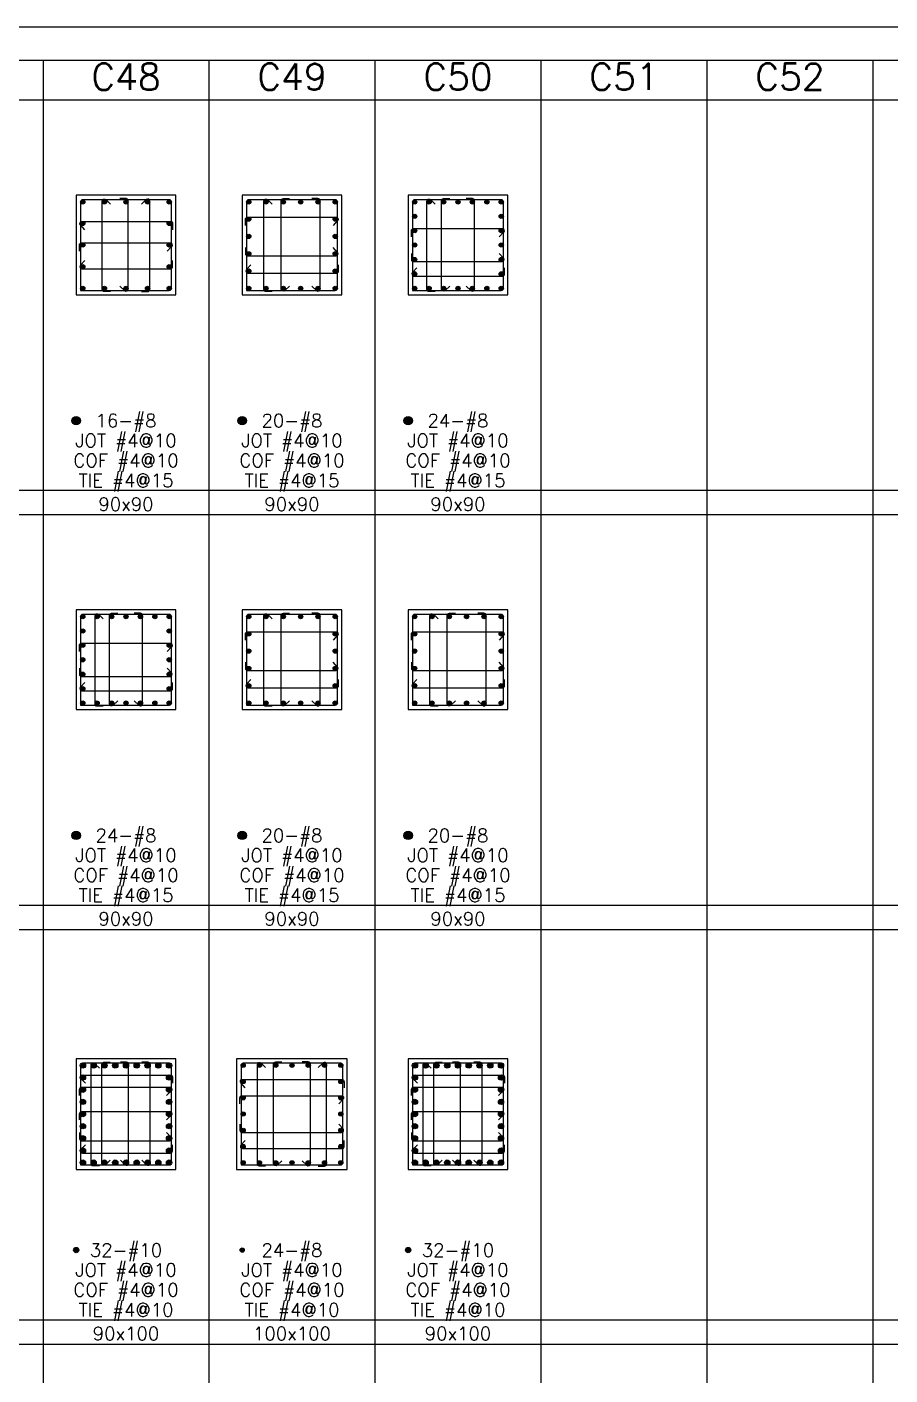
# Model space of a CAD drawing. Header units: millimetres. Extents: x 0 to 31920, y -6088 to 2522.
# Drawn here: x 8005 to 8784, y 825 to 2044 of the extents above; entities that cross this region are included whole.
import ezdxf
from ezdxf.enums import TextEntityAlignment as Align

# ---------------------------------------------------------------- set-up
doc = ezdxf.new("R2010")
doc.units = ezdxf.units.MM
doc.header["$MEASUREMENT"] = 0
for name, color, linetype in [('DwFm', 7, 'Continuous'), ('S-RC', 130, 'Continuous'), ('S-REINF', 6, 'Continuous'), ('S-REINFD', 201, 'Continuous'), ('S-STUD', 1, 'Continuous'), ('S-TEXT', 2, 'Continuous')]:
    doc.layers.add(name, color=color, linetype=linetype)
doc.styles.add('CS4', font='romans.shx', dxfattribs={"width": 0.8, "bigfont": 'lsp.shx'})

# ---------------------------------------------------------------- blocks, each defined once
blk = doc.blocks.new('繪圖範圍')
blk.add_lwpolyline([(0, 51.1), (79.8, 51.1), (79.8, 0), (0, 0)], close=True)

msp = doc.modelspace()

# ---------------------------------------------------------------- hatches: boundary and pattern name
at = {"layer": 'S-REINFD'}
h = msp.add_hatch(color=256, dxfattribs=at)
edge = h.paths.add_edge_path()
edge.add_arc((8054.9, 1885.8), 1.91, 0, 360)
h = msp.add_hatch(color=256, dxfattribs=at)
edge = h.paths.add_edge_path()
edge.add_arc((8074.5, 1885.8), 1.91, 0, 360)
h = msp.add_hatch(color=256, dxfattribs=at)
edge = h.paths.add_edge_path()
edge.add_arc((8094, 1885.8), 1.91, 0, 360)
h = msp.add_hatch(color=256, dxfattribs=at)
edge = h.paths.add_edge_path()
edge.add_arc((8113.5, 1885.8), 1.91, 0, 360)
h = msp.add_hatch(color=256, dxfattribs=at)
edge = h.paths.add_edge_path()
edge.add_arc((8133.1, 1885.8), 1.91, 0, 360)
h = msp.add_hatch(color=256, dxfattribs=at)
edge = h.paths.add_edge_path()
edge.add_arc((8204.9, 1885.8), 1.91, 0, 360)
h = msp.add_hatch(color=256, dxfattribs=at)
edge = h.paths.add_edge_path()
edge.add_arc((8220.5, 1885.8), 1.91, 0, 360)
h = msp.add_hatch(color=256, dxfattribs=at)
edge = h.paths.add_edge_path()
edge.add_arc((8236.2, 1885.8), 1.91, 0, 360)
h = msp.add_hatch(color=256, dxfattribs=at)
edge = h.paths.add_edge_path()
edge.add_arc((8251.8, 1885.8), 1.91, 0, 360)
h = msp.add_hatch(color=256, dxfattribs=at)
edge = h.paths.add_edge_path()
edge.add_arc((8267.5, 1885.8), 1.91, 0, 360)
h = msp.add_hatch(color=256, dxfattribs=at)
edge = h.paths.add_edge_path()
edge.add_arc((8283.1, 1885.8), 1.91, 0, 360)
h = msp.add_hatch(color=256, dxfattribs=at)
edge = h.paths.add_edge_path()
edge.add_arc((8354.9, 1885.8), 1.91, 0, 360)
h = msp.add_hatch(color=256, dxfattribs=at)
edge = h.paths.add_edge_path()
edge.add_arc((8367.9, 1885.8), 1.91, 0, 360)
h = msp.add_hatch(color=256, dxfattribs=at)
edge = h.paths.add_edge_path()
edge.add_arc((8381, 1885.8), 1.91, 0, 360)
h = msp.add_hatch(color=256, dxfattribs=at)
edge = h.paths.add_edge_path()
edge.add_arc((8394, 1885.8), 1.91, 0, 360)
h = msp.add_hatch(color=256, dxfattribs=at)
edge = h.paths.add_edge_path()
edge.add_arc((8407, 1885.8), 1.91, 0, 360)
h = msp.add_hatch(color=256, dxfattribs=at)
edge = h.paths.add_edge_path()
edge.add_arc((8420.1, 1885.8), 1.91, 0, 360)
h = msp.add_hatch(color=256, dxfattribs=at)
edge = h.paths.add_edge_path()
edge.add_arc((8433.1, 1885.8), 1.91, 0, 360)
h = msp.add_hatch(color=256, dxfattribs=at)
edge = h.paths.add_edge_path()
edge.add_arc((8054.9, 1866.3), 1.91, 0, 360)
h = msp.add_hatch(color=256, dxfattribs=at)
edge = h.paths.add_edge_path()
edge.add_arc((8133.1, 1866.3), 1.91, 0, 360)
h = msp.add_hatch(color=256, dxfattribs=at)
edge = h.paths.add_edge_path()
edge.add_arc((8204.9, 1870.2), 1.91, 0, 360)
h = msp.add_hatch(color=256, dxfattribs=at)
edge = h.paths.add_edge_path()
edge.add_arc((8283.1, 1870.2), 1.91, 0, 360)
h = msp.add_hatch(color=256, dxfattribs=at)
edge = h.paths.add_edge_path()
edge.add_arc((8354.9, 1872.8), 1.91, 0, 360)
h = msp.add_hatch(color=256, dxfattribs=at)
edge = h.paths.add_edge_path()
edge.add_arc((8433.1, 1872.8), 1.91, 0, 360)
h = msp.add_hatch(color=256, dxfattribs=at)
edge = h.paths.add_edge_path()
edge.add_arc((8204.9, 1854.6), 1.91, 0, 360)
h = msp.add_hatch(color=256, dxfattribs=at)
edge = h.paths.add_edge_path()
edge.add_arc((8283.1, 1854.6), 1.91, 0, 360)
h = msp.add_hatch(color=256, dxfattribs=at)
edge = h.paths.add_edge_path()
edge.add_arc((8354.9, 1859.8), 1.91, 0, 360)
h = msp.add_hatch(color=256, dxfattribs=at)
edge = h.paths.add_edge_path()
edge.add_arc((8433.1, 1859.8), 1.91, 0, 360)
h = msp.add_hatch(color=256, dxfattribs=at)
edge = h.paths.add_edge_path()
edge.add_arc((8054.9, 1846.8), 1.91, 0, 360)
h = msp.add_hatch(color=256, dxfattribs=at)
edge = h.paths.add_edge_path()
edge.add_arc((8133.1, 1846.8), 1.91, 0, 360)
h = msp.add_hatch(color=256, dxfattribs=at)
edge = h.paths.add_edge_path()
edge.add_arc((8204.9, 1838.9), 1.91, 0, 360)
h = msp.add_hatch(color=256, dxfattribs=at)
edge = h.paths.add_edge_path()
edge.add_arc((8283.1, 1838.9), 1.91, 0, 360)
h = msp.add_hatch(color=256, dxfattribs=at)
edge = h.paths.add_edge_path()
edge.add_arc((8354.9, 1846.8), 1.91, 0, 360)
h = msp.add_hatch(color=256, dxfattribs=at)
edge = h.paths.add_edge_path()
edge.add_arc((8433.1, 1846.8), 1.91, 0, 360)
h = msp.add_hatch(color=256, dxfattribs=at)
edge = h.paths.add_edge_path()
edge.add_arc((8054.9, 1827.2), 1.91, 0, 360)
h = msp.add_hatch(color=256, dxfattribs=at)
edge = h.paths.add_edge_path()
edge.add_arc((8133.1, 1827.2), 1.91, 0, 360)
h = msp.add_hatch(color=256, dxfattribs=at)
edge = h.paths.add_edge_path()
edge.add_arc((8354.9, 1833.7), 1.91, 0, 360)
h = msp.add_hatch(color=256, dxfattribs=at)
edge = h.paths.add_edge_path()
edge.add_arc((8433.1, 1833.7), 1.91, 0, 360)
h = msp.add_hatch(color=256, dxfattribs=at)
edge = h.paths.add_edge_path()
edge.add_arc((8204.9, 1823.3), 1.91, 0, 360)
h = msp.add_hatch(color=256, dxfattribs=at)
edge = h.paths.add_edge_path()
edge.add_arc((8283.1, 1823.3), 1.91, 0, 360)
h = msp.add_hatch(color=256, dxfattribs=at)
edge = h.paths.add_edge_path()
edge.add_arc((8354.9, 1820.7), 1.91, 0, 360)
h = msp.add_hatch(color=256, dxfattribs=at)
edge = h.paths.add_edge_path()
edge.add_arc((8433.1, 1820.7), 1.91, 0, 360)
h = msp.add_hatch(color=256, dxfattribs=at)
edge = h.paths.add_edge_path()
edge.add_arc((8054.9, 1807.7), 1.91, 0, 360)
h = msp.add_hatch(color=256, dxfattribs=at)
edge = h.paths.add_edge_path()
edge.add_arc((8074.5, 1807.7), 1.91, 0, 360)
h = msp.add_hatch(color=256, dxfattribs=at)
edge = h.paths.add_edge_path()
edge.add_arc((8094, 1807.7), 1.91, 0, 360)
h = msp.add_hatch(color=256, dxfattribs=at)
edge = h.paths.add_edge_path()
edge.add_arc((8113.5, 1807.7), 1.91, 0, 360)
h = msp.add_hatch(color=256, dxfattribs=at)
edge = h.paths.add_edge_path()
edge.add_arc((8133.1, 1807.7), 1.91, 0, 360)
h = msp.add_hatch(color=256, dxfattribs=at)
edge = h.paths.add_edge_path()
edge.add_arc((8204.9, 1807.7), 1.91, 0, 360)
h = msp.add_hatch(color=256, dxfattribs=at)
edge = h.paths.add_edge_path()
edge.add_arc((8220.5, 1807.7), 1.91, 0, 360)
h = msp.add_hatch(color=256, dxfattribs=at)
edge = h.paths.add_edge_path()
edge.add_arc((8236.2, 1807.7), 1.91, 0, 360)
h = msp.add_hatch(color=256, dxfattribs=at)
edge = h.paths.add_edge_path()
edge.add_arc((8251.8, 1807.7), 1.91, 0, 360)
h = msp.add_hatch(color=256, dxfattribs=at)
edge = h.paths.add_edge_path()
edge.add_arc((8267.5, 1807.7), 1.91, 0, 360)
h = msp.add_hatch(color=256, dxfattribs=at)
edge = h.paths.add_edge_path()
edge.add_arc((8283.1, 1807.7), 1.91, 0, 360)
h = msp.add_hatch(color=256, dxfattribs=at)
edge = h.paths.add_edge_path()
edge.add_arc((8354.9, 1807.7), 1.91, 0, 360)
h = msp.add_hatch(color=256, dxfattribs=at)
edge = h.paths.add_edge_path()
edge.add_arc((8367.9, 1807.7), 1.91, 0, 360)
h = msp.add_hatch(color=256, dxfattribs=at)
edge = h.paths.add_edge_path()
edge.add_arc((8381, 1807.7), 1.91, 0, 360)
h = msp.add_hatch(color=256, dxfattribs=at)
edge = h.paths.add_edge_path()
edge.add_arc((8394, 1807.7), 1.91, 0, 360)
h = msp.add_hatch(color=256, dxfattribs=at)
edge = h.paths.add_edge_path()
edge.add_arc((8407, 1807.7), 1.91, 0, 360)
h = msp.add_hatch(color=256, dxfattribs=at)
edge = h.paths.add_edge_path()
edge.add_arc((8420.1, 1807.7), 1.91, 0, 360)
h = msp.add_hatch(color=256, dxfattribs=at)
edge = h.paths.add_edge_path()
edge.add_arc((8433.1, 1807.7), 1.91, 0, 360)
h = msp.add_hatch(color=256, dxfattribs=at)
edge = h.paths.add_edge_path()
edge.add_arc((8049, 1688), 3.81, 0, 360)
h = msp.add_hatch(color=256, dxfattribs=at)
edge = h.paths.add_edge_path()
edge.add_arc((8199, 1688), 3.81, 0, 360)
h = msp.add_hatch(color=256, dxfattribs=at)
edge = h.paths.add_edge_path()
edge.add_arc((8349, 1688), 3.81, 0, 360)
h = msp.add_hatch(color=256, dxfattribs=at)
edge = h.paths.add_edge_path()
edge.add_arc((8054.9, 1510.8), 1.91, 0, 360)
h = msp.add_hatch(color=256, dxfattribs=at)
edge = h.paths.add_edge_path()
edge.add_arc((8067.9, 1510.8), 1.91, 0, 360)
h = msp.add_hatch(color=256, dxfattribs=at)
edge = h.paths.add_edge_path()
edge.add_arc((8081, 1510.8), 1.91, 0, 360)
h = msp.add_hatch(color=256, dxfattribs=at)
edge = h.paths.add_edge_path()
edge.add_arc((8094, 1510.8), 1.91, 0, 360)
h = msp.add_hatch(color=256, dxfattribs=at)
edge = h.paths.add_edge_path()
edge.add_arc((8107, 1510.8), 1.91, 0, 360)
h = msp.add_hatch(color=256, dxfattribs=at)
edge = h.paths.add_edge_path()
edge.add_arc((8120.1, 1510.8), 1.91, 0, 360)
h = msp.add_hatch(color=256, dxfattribs=at)
edge = h.paths.add_edge_path()
edge.add_arc((8133.1, 1510.8), 1.91, 0, 360)
h = msp.add_hatch(color=256, dxfattribs=at)
edge = h.paths.add_edge_path()
edge.add_arc((8204.9, 1510.8), 1.91, 0, 360)
h = msp.add_hatch(color=256, dxfattribs=at)
edge = h.paths.add_edge_path()
edge.add_arc((8220.5, 1510.8), 1.91, 0, 360)
h = msp.add_hatch(color=256, dxfattribs=at)
edge = h.paths.add_edge_path()
edge.add_arc((8236.2, 1510.8), 1.91, 0, 360)
h = msp.add_hatch(color=256, dxfattribs=at)
edge = h.paths.add_edge_path()
edge.add_arc((8251.8, 1510.8), 1.91, 0, 360)
h = msp.add_hatch(color=256, dxfattribs=at)
edge = h.paths.add_edge_path()
edge.add_arc((8267.5, 1510.8), 1.91, 0, 360)
h = msp.add_hatch(color=256, dxfattribs=at)
edge = h.paths.add_edge_path()
edge.add_arc((8283.1, 1510.8), 1.91, 0, 360)
h = msp.add_hatch(color=256, dxfattribs=at)
edge = h.paths.add_edge_path()
edge.add_arc((8354.9, 1510.8), 1.91, 0, 360)
h = msp.add_hatch(color=256, dxfattribs=at)
edge = h.paths.add_edge_path()
edge.add_arc((8370.5, 1510.8), 1.91, 0, 360)
h = msp.add_hatch(color=256, dxfattribs=at)
edge = h.paths.add_edge_path()
edge.add_arc((8386.2, 1510.8), 1.91, 0, 360)
h = msp.add_hatch(color=256, dxfattribs=at)
edge = h.paths.add_edge_path()
edge.add_arc((8401.8, 1510.8), 1.91, 0, 360)
h = msp.add_hatch(color=256, dxfattribs=at)
edge = h.paths.add_edge_path()
edge.add_arc((8417.5, 1510.8), 1.91, 0, 360)
h = msp.add_hatch(color=256, dxfattribs=at)
edge = h.paths.add_edge_path()
edge.add_arc((8433.1, 1510.8), 1.91, 0, 360)
h = msp.add_hatch(color=256, dxfattribs=at)
edge = h.paths.add_edge_path()
edge.add_arc((8054.9, 1497.8), 1.91, 0, 360)
h = msp.add_hatch(color=256, dxfattribs=at)
edge = h.paths.add_edge_path()
edge.add_arc((8133.1, 1497.8), 1.91, 0, 360)
h = msp.add_hatch(color=256, dxfattribs=at)
edge = h.paths.add_edge_path()
edge.add_arc((8204.9, 1495.2), 1.91, 0, 360)
h = msp.add_hatch(color=256, dxfattribs=at)
edge = h.paths.add_edge_path()
edge.add_arc((8283.1, 1495.2), 1.91, 0, 360)
h = msp.add_hatch(color=256, dxfattribs=at)
edge = h.paths.add_edge_path()
edge.add_arc((8354.9, 1495.2), 1.91, 0, 360)
h = msp.add_hatch(color=256, dxfattribs=at)
edge = h.paths.add_edge_path()
edge.add_arc((8433.1, 1495.2), 1.91, 0, 360)
h = msp.add_hatch(color=256, dxfattribs=at)
edge = h.paths.add_edge_path()
edge.add_arc((8054.9, 1484.8), 1.91, 0, 360)
h = msp.add_hatch(color=256, dxfattribs=at)
edge = h.paths.add_edge_path()
edge.add_arc((8133.1, 1484.8), 1.91, 0, 360)
h = msp.add_hatch(color=256, dxfattribs=at)
edge = h.paths.add_edge_path()
edge.add_arc((8204.9, 1479.6), 1.91, 0, 360)
h = msp.add_hatch(color=256, dxfattribs=at)
edge = h.paths.add_edge_path()
edge.add_arc((8283.1, 1479.6), 1.91, 0, 360)
h = msp.add_hatch(color=256, dxfattribs=at)
edge = h.paths.add_edge_path()
edge.add_arc((8354.9, 1479.6), 1.91, 0, 360)
h = msp.add_hatch(color=256, dxfattribs=at)
edge = h.paths.add_edge_path()
edge.add_arc((8433.1, 1479.6), 1.91, 0, 360)
h = msp.add_hatch(color=256, dxfattribs=at)
edge = h.paths.add_edge_path()
edge.add_arc((8054.9, 1471.8), 1.91, 0, 360)
h = msp.add_hatch(color=256, dxfattribs=at)
edge = h.paths.add_edge_path()
edge.add_arc((8133.1, 1471.8), 1.91, 0, 360)
h = msp.add_hatch(color=256, dxfattribs=at)
edge = h.paths.add_edge_path()
edge.add_arc((8204.9, 1463.9), 1.91, 0, 360)
h = msp.add_hatch(color=256, dxfattribs=at)
edge = h.paths.add_edge_path()
edge.add_arc((8283.1, 1463.9), 1.91, 0, 360)
h = msp.add_hatch(color=256, dxfattribs=at)
edge = h.paths.add_edge_path()
edge.add_arc((8354.9, 1463.9), 1.91, 0, 360)
h = msp.add_hatch(color=256, dxfattribs=at)
edge = h.paths.add_edge_path()
edge.add_arc((8433.1, 1463.9), 1.91, 0, 360)
h = msp.add_hatch(color=256, dxfattribs=at)
edge = h.paths.add_edge_path()
edge.add_arc((8054.9, 1458.7), 1.91, 0, 360)
h = msp.add_hatch(color=256, dxfattribs=at)
edge = h.paths.add_edge_path()
edge.add_arc((8133.1, 1458.7), 1.91, 0, 360)
h = msp.add_hatch(color=256, dxfattribs=at)
edge = h.paths.add_edge_path()
edge.add_arc((8054.9, 1445.7), 1.91, 0, 360)
h = msp.add_hatch(color=256, dxfattribs=at)
edge = h.paths.add_edge_path()
edge.add_arc((8133.1, 1445.7), 1.91, 0, 360)
h = msp.add_hatch(color=256, dxfattribs=at)
edge = h.paths.add_edge_path()
edge.add_arc((8204.9, 1448.3), 1.91, 0, 360)
h = msp.add_hatch(color=256, dxfattribs=at)
edge = h.paths.add_edge_path()
edge.add_arc((8283.1, 1448.3), 1.91, 0, 360)
h = msp.add_hatch(color=256, dxfattribs=at)
edge = h.paths.add_edge_path()
edge.add_arc((8354.9, 1448.3), 1.91, 0, 360)
h = msp.add_hatch(color=256, dxfattribs=at)
edge = h.paths.add_edge_path()
edge.add_arc((8433.1, 1448.3), 1.91, 0, 360)
h = msp.add_hatch(color=256, dxfattribs=at)
edge = h.paths.add_edge_path()
edge.add_arc((8054.9, 1432.7), 1.91, 0, 360)
h = msp.add_hatch(color=256, dxfattribs=at)
edge = h.paths.add_edge_path()
edge.add_arc((8067.9, 1432.7), 1.91, 0, 360)
h = msp.add_hatch(color=256, dxfattribs=at)
edge = h.paths.add_edge_path()
edge.add_arc((8081, 1432.7), 1.91, 0, 360)
h = msp.add_hatch(color=256, dxfattribs=at)
edge = h.paths.add_edge_path()
edge.add_arc((8094, 1432.7), 1.91, 0, 360)
h = msp.add_hatch(color=256, dxfattribs=at)
edge = h.paths.add_edge_path()
edge.add_arc((8107, 1432.7), 1.91, 0, 360)
h = msp.add_hatch(color=256, dxfattribs=at)
edge = h.paths.add_edge_path()
edge.add_arc((8120.1, 1432.7), 1.91, 0, 360)
h = msp.add_hatch(color=256, dxfattribs=at)
edge = h.paths.add_edge_path()
edge.add_arc((8133.1, 1432.7), 1.91, 0, 360)
h = msp.add_hatch(color=256, dxfattribs=at)
edge = h.paths.add_edge_path()
edge.add_arc((8204.9, 1432.7), 1.91, 0, 360)
h = msp.add_hatch(color=256, dxfattribs=at)
edge = h.paths.add_edge_path()
edge.add_arc((8220.5, 1432.7), 1.91, 0, 360)
h = msp.add_hatch(color=256, dxfattribs=at)
edge = h.paths.add_edge_path()
edge.add_arc((8236.2, 1432.7), 1.91, 0, 360)
h = msp.add_hatch(color=256, dxfattribs=at)
edge = h.paths.add_edge_path()
edge.add_arc((8251.8, 1432.7), 1.91, 0, 360)
h = msp.add_hatch(color=256, dxfattribs=at)
edge = h.paths.add_edge_path()
edge.add_arc((8267.5, 1432.7), 1.91, 0, 360)
h = msp.add_hatch(color=256, dxfattribs=at)
edge = h.paths.add_edge_path()
edge.add_arc((8283.1, 1432.7), 1.91, 0, 360)
h = msp.add_hatch(color=256, dxfattribs=at)
edge = h.paths.add_edge_path()
edge.add_arc((8354.9, 1432.7), 1.91, 0, 360)
h = msp.add_hatch(color=256, dxfattribs=at)
edge = h.paths.add_edge_path()
edge.add_arc((8370.5, 1432.7), 1.91, 0, 360)
h = msp.add_hatch(color=256, dxfattribs=at)
edge = h.paths.add_edge_path()
edge.add_arc((8386.2, 1432.7), 1.91, 0, 360)
h = msp.add_hatch(color=256, dxfattribs=at)
edge = h.paths.add_edge_path()
edge.add_arc((8401.8, 1432.7), 1.91, 0, 360)
h = msp.add_hatch(color=256, dxfattribs=at)
edge = h.paths.add_edge_path()
edge.add_arc((8417.5, 1432.7), 1.91, 0, 360)
h = msp.add_hatch(color=256, dxfattribs=at)
edge = h.paths.add_edge_path()
edge.add_arc((8433.1, 1432.7), 1.91, 0, 360)
h = msp.add_hatch(color=256, dxfattribs=at)
edge = h.paths.add_edge_path()
edge.add_arc((8049, 1313), 3.81, 0, 360)
h = msp.add_hatch(color=256, dxfattribs=at)
edge = h.paths.add_edge_path()
edge.add_arc((8199, 1313), 3.81, 0, 360)
h = msp.add_hatch(color=256, dxfattribs=at)
edge = h.paths.add_edge_path()
edge.add_arc((8349, 1313), 3.81, 0, 360)
h = msp.add_hatch(color=256, dxfattribs=at)
edge = h.paths.add_edge_path()
edge.add_arc((8055.1, 1104.9), 2.38, 0, 360)
h = msp.add_hatch(color=256, dxfattribs=at)
edge = h.paths.add_edge_path()
edge.add_arc((8064.8, 1104.9), 2.38, 0, 360)
h = msp.add_hatch(color=256, dxfattribs=at)
edge = h.paths.add_edge_path()
edge.add_arc((8074.5, 1104.9), 2.38, 0, 360)
h = msp.add_hatch(color=256, dxfattribs=at)
edge = h.paths.add_edge_path()
edge.add_arc((8084.3, 1104.9), 2.38, 0, 360)
h = msp.add_hatch(color=256, dxfattribs=at)
edge = h.paths.add_edge_path()
edge.add_arc((8094, 1104.9), 2.38, 0, 360)
h = msp.add_hatch(color=256, dxfattribs=at)
edge = h.paths.add_edge_path()
edge.add_arc((8103.7, 1104.9), 2.38, 0, 360)
h = msp.add_hatch(color=256, dxfattribs=at)
edge = h.paths.add_edge_path()
edge.add_arc((8113.5, 1104.9), 2.38, 0, 360)
h = msp.add_hatch(color=256, dxfattribs=at)
edge = h.paths.add_edge_path()
edge.add_arc((8123.2, 1104.9), 2.38, 0, 360)
h = msp.add_hatch(color=256, dxfattribs=at)
edge = h.paths.add_edge_path()
edge.add_arc((8132.9, 1104.9), 2.38, 0, 360)
h = msp.add_hatch(color=256, dxfattribs=at)
edge = h.paths.add_edge_path()
edge.add_arc((8199.9, 1105.1), 1.91, 0, 360)
h = msp.add_hatch(color=256, dxfattribs=at)
edge = h.paths.add_edge_path()
edge.add_arc((8214.6, 1105.1), 1.91, 0, 360)
h = msp.add_hatch(color=256, dxfattribs=at)
edge = h.paths.add_edge_path()
edge.add_arc((8229.3, 1105.1), 1.91, 0, 360)
h = msp.add_hatch(color=256, dxfattribs=at)
edge = h.paths.add_edge_path()
edge.add_arc((8244, 1105.1), 1.91, 0, 360)
h = msp.add_hatch(color=256, dxfattribs=at)
edge = h.paths.add_edge_path()
edge.add_arc((8258.7, 1105.1), 1.91, 0, 360)
h = msp.add_hatch(color=256, dxfattribs=at)
edge = h.paths.add_edge_path()
edge.add_arc((8273.4, 1105.1), 1.91, 0, 360)
h = msp.add_hatch(color=256, dxfattribs=at)
edge = h.paths.add_edge_path()
edge.add_arc((8288.1, 1105.1), 1.91, 0, 360)
h = msp.add_hatch(color=256, dxfattribs=at)
edge = h.paths.add_edge_path()
edge.add_arc((8355.1, 1104.9), 2.38, 0, 360)
h = msp.add_hatch(color=256, dxfattribs=at)
edge = h.paths.add_edge_path()
edge.add_arc((8364.8, 1104.9), 2.38, 0, 360)
h = msp.add_hatch(color=256, dxfattribs=at)
edge = h.paths.add_edge_path()
edge.add_arc((8374.5, 1104.9), 2.38, 0, 360)
h = msp.add_hatch(color=256, dxfattribs=at)
edge = h.paths.add_edge_path()
edge.add_arc((8384.3, 1104.9), 2.38, 0, 360)
h = msp.add_hatch(color=256, dxfattribs=at)
edge = h.paths.add_edge_path()
edge.add_arc((8394, 1104.9), 2.38, 0, 360)
h = msp.add_hatch(color=256, dxfattribs=at)
edge = h.paths.add_edge_path()
edge.add_arc((8403.7, 1104.9), 2.38, 0, 360)
h = msp.add_hatch(color=256, dxfattribs=at)
edge = h.paths.add_edge_path()
edge.add_arc((8413.5, 1104.9), 2.38, 0, 360)
h = msp.add_hatch(color=256, dxfattribs=at)
edge = h.paths.add_edge_path()
edge.add_arc((8423.2, 1104.9), 2.38, 0, 360)
h = msp.add_hatch(color=256, dxfattribs=at)
edge = h.paths.add_edge_path()
edge.add_arc((8432.9, 1104.9), 2.38, 0, 360)
h = msp.add_hatch(color=256, dxfattribs=at)
edge = h.paths.add_edge_path()
edge.add_arc((8055.1, 1094), 2.38, 0, 360)
h = msp.add_hatch(color=256, dxfattribs=at)
edge = h.paths.add_edge_path()
edge.add_arc((8055.1, 1083), 2.38, 0, 360)
h = msp.add_hatch(color=256, dxfattribs=at)
edge = h.paths.add_edge_path()
edge.add_arc((8132.9, 1094), 2.38, 0, 360)
h = msp.add_hatch(color=256, dxfattribs=at)
edge = h.paths.add_edge_path()
edge.add_arc((8132.9, 1083), 2.38, 0, 360)
h = msp.add_hatch(color=256, dxfattribs=at)
edge = h.paths.add_edge_path()
edge.add_arc((8199.9, 1090.4), 1.91, 0, 360)
h = msp.add_hatch(color=256, dxfattribs=at)
edge = h.paths.add_edge_path()
edge.add_arc((8288.1, 1090.4), 1.91, 0, 360)
h = msp.add_hatch(color=256, dxfattribs=at)
edge = h.paths.add_edge_path()
edge.add_arc((8355.1, 1094), 2.38, 0, 360)
h = msp.add_hatch(color=256, dxfattribs=at)
edge = h.paths.add_edge_path()
edge.add_arc((8355.1, 1083), 2.38, 0, 360)
h = msp.add_hatch(color=256, dxfattribs=at)
edge = h.paths.add_edge_path()
edge.add_arc((8432.9, 1094), 2.38, 0, 360)
h = msp.add_hatch(color=256, dxfattribs=at)
edge = h.paths.add_edge_path()
edge.add_arc((8432.9, 1083), 2.38, 0, 360)
h = msp.add_hatch(color=256, dxfattribs=at)
edge = h.paths.add_edge_path()
edge.add_arc((8055.1, 1072), 2.38, 0, 360)
h = msp.add_hatch(color=256, dxfattribs=at)
edge = h.paths.add_edge_path()
edge.add_arc((8132.9, 1072), 2.38, 0, 360)
h = msp.add_hatch(color=256, dxfattribs=at)
edge = h.paths.add_edge_path()
edge.add_arc((8199.9, 1075.7), 1.91, 0, 360)
h = msp.add_hatch(color=256, dxfattribs=at)
edge = h.paths.add_edge_path()
edge.add_arc((8288.1, 1075.7), 1.91, 0, 360)
h = msp.add_hatch(color=256, dxfattribs=at)
edge = h.paths.add_edge_path()
edge.add_arc((8355.1, 1072), 2.38, 0, 360)
h = msp.add_hatch(color=256, dxfattribs=at)
edge = h.paths.add_edge_path()
edge.add_arc((8432.9, 1072), 2.38, 0, 360)
h = msp.add_hatch(color=256, dxfattribs=at)
edge = h.paths.add_edge_path()
edge.add_arc((8055.1, 1061), 2.38, 0, 360)
h = msp.add_hatch(color=256, dxfattribs=at)
edge = h.paths.add_edge_path()
edge.add_arc((8132.9, 1061), 2.38, 0, 360)
h = msp.add_hatch(color=256, dxfattribs=at)
edge = h.paths.add_edge_path()
edge.add_arc((8199.9, 1061), 1.91, 0, 360)
h = msp.add_hatch(color=256, dxfattribs=at)
edge = h.paths.add_edge_path()
edge.add_arc((8288.1, 1061), 1.91, 0, 360)
h = msp.add_hatch(color=256, dxfattribs=at)
edge = h.paths.add_edge_path()
edge.add_arc((8355.1, 1061), 2.38, 0, 360)
h = msp.add_hatch(color=256, dxfattribs=at)
edge = h.paths.add_edge_path()
edge.add_arc((8432.9, 1061), 2.38, 0, 360)
h = msp.add_hatch(color=256, dxfattribs=at)
edge = h.paths.add_edge_path()
edge.add_arc((8055.1, 1050), 2.38, 0, 360)
h = msp.add_hatch(color=256, dxfattribs=at)
edge = h.paths.add_edge_path()
edge.add_arc((8132.9, 1050), 2.38, 0, 360)
h = msp.add_hatch(color=256, dxfattribs=at)
edge = h.paths.add_edge_path()
edge.add_arc((8355.1, 1050), 2.38, 0, 360)
h = msp.add_hatch(color=256, dxfattribs=at)
edge = h.paths.add_edge_path()
edge.add_arc((8432.9, 1050), 2.38, 0, 360)
h = msp.add_hatch(color=256, dxfattribs=at)
edge = h.paths.add_edge_path()
edge.add_arc((8055.1, 1039), 2.38, 0, 360)
h = msp.add_hatch(color=256, dxfattribs=at)
edge = h.paths.add_edge_path()
edge.add_arc((8132.9, 1039), 2.38, 0, 360)
h = msp.add_hatch(color=256, dxfattribs=at)
edge = h.paths.add_edge_path()
edge.add_arc((8199.9, 1046.3), 1.91, 0, 360)
h = msp.add_hatch(color=256, dxfattribs=at)
edge = h.paths.add_edge_path()
edge.add_arc((8288.1, 1046.3), 1.91, 0, 360)
h = msp.add_hatch(color=256, dxfattribs=at)
edge = h.paths.add_edge_path()
edge.add_arc((8355.1, 1039), 2.38, 0, 360)
h = msp.add_hatch(color=256, dxfattribs=at)
edge = h.paths.add_edge_path()
edge.add_arc((8432.9, 1039), 2.38, 0, 360)
h = msp.add_hatch(color=256, dxfattribs=at)
edge = h.paths.add_edge_path()
edge.add_arc((8055.1, 1028), 2.38, 0, 360)
h = msp.add_hatch(color=256, dxfattribs=at)
edge = h.paths.add_edge_path()
edge.add_arc((8132.9, 1028), 2.38, 0, 360)
h = msp.add_hatch(color=256, dxfattribs=at)
edge = h.paths.add_edge_path()
edge.add_arc((8199.9, 1031.6), 1.91, 0, 360)
h = msp.add_hatch(color=256, dxfattribs=at)
edge = h.paths.add_edge_path()
edge.add_arc((8288.1, 1031.6), 1.91, 0, 360)
h = msp.add_hatch(color=256, dxfattribs=at)
edge = h.paths.add_edge_path()
edge.add_arc((8355.1, 1028), 2.38, 0, 360)
h = msp.add_hatch(color=256, dxfattribs=at)
edge = h.paths.add_edge_path()
edge.add_arc((8432.9, 1028), 2.38, 0, 360)
h = msp.add_hatch(color=256, dxfattribs=at)
edge = h.paths.add_edge_path()
edge.add_arc((8055.1, 1017.1), 2.38, 0, 360)
h = msp.add_hatch(color=256, dxfattribs=at)
edge = h.paths.add_edge_path()
edge.add_arc((8064.8, 1017.1), 2.38, 0, 360)
h = msp.add_hatch(color=256, dxfattribs=at)
edge = h.paths.add_edge_path()
edge.add_arc((8074.5, 1017.1), 2.38, 0, 360)
h = msp.add_hatch(color=256, dxfattribs=at)
edge = h.paths.add_edge_path()
edge.add_arc((8084.3, 1017.1), 2.38, 0, 360)
h = msp.add_hatch(color=256, dxfattribs=at)
edge = h.paths.add_edge_path()
edge.add_arc((8094, 1017.1), 2.38, 0, 360)
h = msp.add_hatch(color=256, dxfattribs=at)
edge = h.paths.add_edge_path()
edge.add_arc((8103.7, 1017.1), 2.38, 0, 360)
h = msp.add_hatch(color=256, dxfattribs=at)
edge = h.paths.add_edge_path()
edge.add_arc((8113.5, 1017.1), 2.38, 0, 360)
h = msp.add_hatch(color=256, dxfattribs=at)
edge = h.paths.add_edge_path()
edge.add_arc((8123.2, 1017.1), 2.38, 0, 360)
h = msp.add_hatch(color=256, dxfattribs=at)
edge = h.paths.add_edge_path()
edge.add_arc((8132.9, 1017.1), 2.38, 0, 360)
h = msp.add_hatch(color=256, dxfattribs=at)
edge = h.paths.add_edge_path()
edge.add_arc((8199.9, 1016.9), 1.91, 0, 360)
h = msp.add_hatch(color=256, dxfattribs=at)
edge = h.paths.add_edge_path()
edge.add_arc((8214.6, 1016.9), 1.91, 0, 360)
h = msp.add_hatch(color=256, dxfattribs=at)
edge = h.paths.add_edge_path()
edge.add_arc((8229.3, 1016.9), 1.91, 0, 360)
h = msp.add_hatch(color=256, dxfattribs=at)
edge = h.paths.add_edge_path()
edge.add_arc((8244, 1016.9), 1.91, 0, 360)
h = msp.add_hatch(color=256, dxfattribs=at)
edge = h.paths.add_edge_path()
edge.add_arc((8258.7, 1016.9), 1.91, 0, 360)
h = msp.add_hatch(color=256, dxfattribs=at)
edge = h.paths.add_edge_path()
edge.add_arc((8273.4, 1016.9), 1.91, 0, 360)
h = msp.add_hatch(color=256, dxfattribs=at)
edge = h.paths.add_edge_path()
edge.add_arc((8288.1, 1016.9), 1.91, 0, 360)
h = msp.add_hatch(color=256, dxfattribs=at)
edge = h.paths.add_edge_path()
edge.add_arc((8355.1, 1017.1), 2.38, 0, 360)
h = msp.add_hatch(color=256, dxfattribs=at)
edge = h.paths.add_edge_path()
edge.add_arc((8364.8, 1017.1), 2.38, 0, 360)
h = msp.add_hatch(color=256, dxfattribs=at)
edge = h.paths.add_edge_path()
edge.add_arc((8374.5, 1017.1), 2.38, 0, 360)
h = msp.add_hatch(color=256, dxfattribs=at)
edge = h.paths.add_edge_path()
edge.add_arc((8384.3, 1017.1), 2.38, 0, 360)
h = msp.add_hatch(color=256, dxfattribs=at)
edge = h.paths.add_edge_path()
edge.add_arc((8394, 1017.1), 2.38, 0, 360)
h = msp.add_hatch(color=256, dxfattribs=at)
edge = h.paths.add_edge_path()
edge.add_arc((8403.7, 1017.1), 2.38, 0, 360)
h = msp.add_hatch(color=256, dxfattribs=at)
edge = h.paths.add_edge_path()
edge.add_arc((8413.5, 1017.1), 2.38, 0, 360)
h = msp.add_hatch(color=256, dxfattribs=at)
edge = h.paths.add_edge_path()
edge.add_arc((8423.2, 1017.1), 2.38, 0, 360)
h = msp.add_hatch(color=256, dxfattribs=at)
edge = h.paths.add_edge_path()
edge.add_arc((8432.9, 1017.1), 2.38, 0, 360)
h = msp.add_hatch(color=256, dxfattribs=at)
edge = h.paths.add_edge_path()
edge.add_arc((8049, 938), 2.38, 0, 360)
h = msp.add_hatch(color=256, dxfattribs=at)
edge = h.paths.add_edge_path()
edge.add_arc((8199, 938), 1.91, 0, 360)
h = msp.add_hatch(color=256, dxfattribs=at)
edge = h.paths.add_edge_path()
edge.add_arc((8349, 938), 2.38, 0, 360)

# ---------------------------------------------------------------- linework, layer by layer
at = {"layer": 'S-RC'}
for points in [[(8049, 1801.8), (8139, 1801.8), (8139, 1891.8), (8049, 1891.8), (8049, 1801.8)], [(8199, 1801.8), (8289, 1801.8), (8289, 1891.8), (8199, 1891.8), (8199, 1801.8)], [(8349, 1801.8), (8439, 1801.8), (8439, 1891.8), (8349, 1891.8), (8349, 1801.8)], [(8049, 1426.8), (8139, 1426.8), (8139, 1516.8), (8049, 1516.8), (8049, 1426.8)], [(8199, 1426.8), (8289, 1426.8), (8289, 1516.8), (8199, 1516.8), (8199, 1426.8)], [(8349, 1426.8), (8439, 1426.8), (8439, 1516.8), (8349, 1516.8), (8349, 1426.8)], [(8049, 1011), (8139, 1011), (8139, 1111), (8049, 1111), (8049, 1011)], [(8194, 1011), (8294, 1011), (8294, 1111), (8194, 1111), (8194, 1011)], [(8349, 1011), (8439, 1011), (8439, 1111), (8349, 1111), (8349, 1011)]]:
    msp.add_lwpolyline(points, dxfattribs=at)
at = {"layer": 'S-REINF', "color": 2}
for points in [[(8053, 1805.8), (8133.1, 1805.8, 0.414214), (8135, 1807.7), (8135, 1885.8, 0.414214), (8133.1, 1887.8), (8054.9, 1887.8, 0.414214), (8053, 1885.8), (8053, 1805.8)], [(8080, 1804.7), (8074.4, 1804.7, -0.414214), (8072.5, 1806.6), (8072.5, 1886.5, -0.653352), (8075.7, 1887.9), (8080, 1883.9)], [(8088.4, 1809.6), (8092.7, 1805.6, 0.653352), (8095.9, 1807), (8095.9, 1886.9, 0.414214), (8094, 1888.8), (8088.4, 1888.8)], [(8108, 1804.7), (8113.6, 1804.7, 0.414214), (8115.5, 1806.6), (8115.5, 1886.5, 0.653352), (8112.3, 1887.9), (8108, 1883.9)], [(8203, 1805.8), (8283.1, 1805.8, 0.414214), (8285, 1807.7), (8285, 1885.8, 0.414214), (8283.1, 1887.8), (8204.9, 1887.8, 0.414214), (8203, 1885.8), (8203, 1805.8)], [(8226.1, 1804.7), (8220.5, 1804.7, -0.414214), (8218.6, 1806.6), (8218.6, 1886.5, -0.653352), (8221.8, 1887.9), (8226.1, 1883.9)], [(8241.8, 1809.6), (8237.5, 1805.6, -0.653352), (8234.3, 1807), (8234.3, 1886.9, -0.414214), (8236.2, 1888.8), (8241.8, 1888.8)], [(8261.9, 1809.6), (8266.2, 1805.6, 0.653352), (8269.4, 1807), (8269.4, 1886.9, 0.414214), (8267.5, 1888.8), (8261.9, 1888.8)], [(8353, 1805.8), (8433.1, 1805.8, 0.414214), (8435, 1807.7), (8435, 1885.8, 0.414214), (8433.1, 1887.8), (8354.9, 1887.8, 0.414214), (8353, 1885.8), (8353, 1805.8)], [(8373.5, 1804.7), (8367.9, 1804.7, -0.414214), (8366, 1806.6), (8366, 1886.5, -0.653352), (8369.2, 1887.9), (8373.5, 1883.9)], [(8386.6, 1809.6), (8382.3, 1805.6, -0.653352), (8379.1, 1807), (8379.1, 1886.9, -0.414214), (8381, 1888.8), (8386.6, 1888.8)], [(8401.4, 1809.6), (8405.7, 1805.6, 0.653352), (8408.9, 1807), (8408.9, 1886.9, 0.414214), (8407, 1888.8), (8401.4, 1888.8)], [(8056.8, 1860.7), (8052.8, 1865, -0.653352), (8054.2, 1868.2), (8134.2, 1868.2, -0.414214), (8136.1, 1866.3), (8136.1, 1860.7)], [(8201.9, 1864.6), (8201.9, 1870.2, -0.414214), (8203.8, 1872.1), (8283.8, 1872.1, -0.653352), (8285.2, 1868.9), (8281.2, 1864.6)], [(8351.9, 1854.2), (8351.9, 1859.8, -0.414214), (8353.8, 1861.7), (8433.8, 1861.7, -0.653352), (8435.2, 1858.5), (8431.2, 1854.2)], [(8051.9, 1841.2), (8051.9, 1846.8, -0.414214), (8053.8, 1848.7), (8133.8, 1848.7, -0.653352), (8135.2, 1845.5), (8131.2, 1841.2)], [(8201.9, 1844.5), (8201.9, 1838.9, 0.414214), (8203.8, 1837), (8283.8, 1837, 0.653352), (8285.2, 1840.2), (8281.2, 1844.5)], [(8056.8, 1832.8), (8052.8, 1828.5, 0.653352), (8054.2, 1825.3), (8134.2, 1825.3, 0.414214), (8136.1, 1827.2), (8136.1, 1832.8)], [(8206.8, 1828.9), (8202.8, 1824.6, 0.653352), (8204.2, 1821.4), (8284.2, 1821.4, 0.414214), (8286.1, 1823.3), (8286.1, 1828.9)], [(8351.9, 1839.3), (8351.9, 1833.7, 0.414214), (8353.8, 1831.8), (8433.8, 1831.8, 0.653352), (8435.2, 1835), (8431.2, 1839.3)], [(8356.8, 1826.3), (8352.8, 1822, 0.653352), (8354.2, 1818.8), (8434.2, 1818.8, 0.414214), (8436.1, 1820.7), (8436.1, 1826.3)], [(8053, 1430.8), (8133.1, 1430.8, 0.414214), (8135, 1432.7), (8135, 1510.8, 0.414214), (8133.1, 1512.8), (8054.9, 1512.8, 0.414214), (8053, 1510.8), (8053, 1430.8)], [(8073.5, 1429.7), (8067.9, 1429.7, -0.414214), (8066, 1431.6), (8066, 1511.5, -0.653352), (8069.2, 1512.9), (8073.5, 1508.9)], [(8086.6, 1434.6), (8082.3, 1430.6, -0.653352), (8079.1, 1432), (8079.1, 1511.9, -0.414214), (8081, 1513.8), (8086.6, 1513.8)], [(8101.4, 1434.6), (8105.7, 1430.6, 0.653352), (8108.9, 1432), (8108.9, 1511.9, 0.414214), (8107, 1513.8), (8101.4, 1513.8)], [(8203, 1430.8), (8283.1, 1430.8, 0.414214), (8285, 1432.7), (8285, 1510.8, 0.414214), (8283.1, 1512.8), (8204.9, 1512.8, 0.414214), (8203, 1510.8), (8203, 1430.8)], [(8226.1, 1429.7), (8220.5, 1429.7, -0.414214), (8218.6, 1431.6), (8218.6, 1511.5, -0.653352), (8221.8, 1512.9), (8226.1, 1508.9)], [(8241.8, 1434.6), (8237.5, 1430.6, -0.653352), (8234.3, 1432), (8234.3, 1511.9, -0.414214), (8236.2, 1513.8), (8241.8, 1513.8)], [(8261.9, 1434.6), (8266.2, 1430.6, 0.653352), (8269.4, 1432), (8269.4, 1511.9, 0.414214), (8267.5, 1513.8), (8261.9, 1513.8)], [(8353, 1430.8), (8433.1, 1430.8, 0.414214), (8435, 1432.7), (8435, 1510.8, 0.414214), (8433.1, 1512.8), (8354.9, 1512.8, 0.414214), (8353, 1510.8), (8353, 1430.8)], [(8376.1, 1429.7), (8370.5, 1429.7, -0.414214), (8368.6, 1431.6), (8368.6, 1511.5, -0.653352), (8371.8, 1512.9), (8376.1, 1508.9)], [(8391.8, 1434.6), (8387.5, 1430.6, -0.653352), (8384.3, 1432), (8384.3, 1511.9, -0.414214), (8386.2, 1513.8), (8391.8, 1513.8)], [(8411.9, 1434.6), (8416.2, 1430.6, 0.653352), (8419.4, 1432), (8419.4, 1511.9, 0.414214), (8417.5, 1513.8), (8411.9, 1513.8)], [(8201.9, 1489.6), (8201.9, 1495.2, -0.414214), (8203.8, 1497.1), (8283.8, 1497.1, -0.653352), (8285.2, 1493.9), (8281.2, 1489.6)], [(8351.9, 1489.6), (8351.9, 1495.2, -0.414214), (8353.8, 1497.1), (8433.8, 1497.1, -0.653352), (8435.2, 1493.9), (8431.2, 1489.6)], [(8051.9, 1479.2), (8051.9, 1484.8, -0.414214), (8053.8, 1486.7), (8133.8, 1486.7, -0.653352), (8135.2, 1483.5), (8131.2, 1479.2)], [(8051.9, 1464.3), (8051.9, 1458.7, 0.414214), (8053.8, 1456.8), (8133.8, 1456.8, 0.653352), (8135.2, 1460), (8131.2, 1464.3)], [(8201.9, 1469.5), (8201.9, 1463.9, 0.414214), (8203.8, 1462), (8283.8, 1462, 0.653352), (8285.2, 1465.2), (8281.2, 1469.5)], [(8351.9, 1469.5), (8351.9, 1463.9, 0.414214), (8353.8, 1462), (8433.8, 1462, 0.653352), (8435.2, 1465.2), (8431.2, 1469.5)], [(8056.8, 1451.3), (8052.8, 1447, 0.653352), (8054.2, 1443.8), (8134.2, 1443.8, 0.414214), (8136.1, 1445.7), (8136.1, 1451.3)], [(8206.8, 1453.9), (8202.8, 1449.6, 0.653352), (8204.2, 1446.4), (8284.2, 1446.4, 0.414214), (8286.1, 1448.3), (8286.1, 1453.9)], [(8356.8, 1453.9), (8352.8, 1449.6, 0.653352), (8354.2, 1446.4), (8434.2, 1446.4, 0.414214), (8436.1, 1448.3), (8436.1, 1453.9)], [(8053, 1015), (8133.1, 1015, 0.414214), (8135, 1016.9), (8135, 1105.1, 0.414214), (8133.1, 1107), (8054.9, 1107, 0.414214), (8053, 1105.1), (8053, 1015)], [(8069.9, 1014.1), (8064.3, 1014.1, -0.414214), (8062.4, 1016), (8062.4, 1105.4, -0.665297), (8065.6, 1106.8), (8069.9, 1102.6)], [(8079.7, 1019.4), (8075.4, 1015.2, -0.665297), (8072.2, 1016.6), (8072.2, 1106, -0.414214), (8074.1, 1107.9), (8079.7, 1107.9)], [(8088.9, 1019.4), (8093.1, 1015.2, 0.665297), (8096.4, 1016.6), (8096.4, 1106, 0.414214), (8094.5, 1107.9), (8088.9, 1107.9)], [(8108.3, 1019.4), (8112.6, 1015.2, 0.665297), (8115.8, 1016.6), (8115.8, 1106, 0.414214), (8113.9, 1107.9), (8108.3, 1107.9)], [(8198, 1015), (8288.1, 1015, 0.414214), (8290, 1016.9), (8290, 1105.1, 0.414214), (8288.1, 1107), (8199.9, 1107, 0.414214), (8198, 1105.1), (8198, 1015)], [(8220.2, 1013.9), (8214.6, 1013.9, -0.414214), (8212.7, 1015.8), (8212.7, 1105.8, -0.653352), (8215.9, 1107.2), (8220.2, 1103.2)], [(8234.9, 1018.8), (8230.6, 1014.8, -0.653352), (8227.4, 1016.2), (8227.4, 1106.2, -0.414214), (8229.3, 1108.1), (8234.9, 1108.1)], [(8253.1, 1018.8), (8257.4, 1014.8, 0.653352), (8260.6, 1016.2), (8260.6, 1106.2, 0.414214), (8258.7, 1108.1), (8253.1, 1108.1)], [(8267.8, 1013.9), (8273.4, 1013.9, 0.414214), (8275.3, 1015.8), (8275.3, 1105.8, 0.653352), (8272.1, 1107.2), (8267.8, 1103.2)], [(8353, 1015), (8433.1, 1015, 0.414214), (8435, 1016.9), (8435, 1105.1, 0.414214), (8433.1, 1107), (8354.9, 1107, 0.414214), (8353, 1105.1), (8353, 1015)], [(8369.9, 1014.1), (8364.3, 1014.1, -0.414214), (8362.4, 1016), (8362.4, 1105.4, -0.665297), (8365.6, 1106.8), (8369.9, 1102.6)], [(8379.7, 1019.4), (8375.4, 1015.2, -0.665297), (8372.2, 1016.6), (8372.2, 1106, -0.414214), (8374.1, 1107.9), (8379.7, 1107.9)], [(8388.9, 1019.4), (8393.1, 1015.2, 0.665297), (8396.4, 1016.6), (8396.4, 1106, 0.414214), (8394.5, 1107.9), (8388.9, 1107.9)], [(8408.3, 1019.4), (8412.6, 1015.2, 0.665297), (8415.8, 1016.6), (8415.8, 1106, 0.414214), (8413.9, 1107.9), (8408.3, 1107.9)], [(8052.1, 1077.8), (8052.1, 1083.4, -0.414214), (8054, 1085.3), (8133.4, 1085.3, -0.665297), (8134.8, 1082.1), (8130.6, 1077.8)], [(8057.4, 1088.8), (8053.2, 1093.1, -0.665297), (8054.6, 1096.3), (8134, 1096.3, -0.414214), (8135.9, 1094.4), (8135.9, 1088.8)], [(8201.8, 1084.8), (8197.8, 1089.1, -0.653352), (8199.2, 1092.3), (8289.2, 1092.3, -0.414214), (8291.1, 1090.4), (8291.1, 1084.8)], [(8352.1, 1077.8), (8352.1, 1083.4, -0.414214), (8354, 1085.3), (8433.4, 1085.3, -0.665297), (8434.8, 1082.1), (8430.6, 1077.8)], [(8357.4, 1088.8), (8353.2, 1093.1, -0.665297), (8354.6, 1096.3), (8434, 1096.3, -0.414214), (8435.9, 1094.4), (8435.9, 1088.8)], [(8196.9, 1070.1), (8196.9, 1075.7, -0.414214), (8198.8, 1077.6), (8288.8, 1077.6, -0.653352), (8290.2, 1074.4), (8286.2, 1070.1)], [(8052.1, 1055.9), (8052.1, 1061.5, -0.414214), (8054, 1063.4), (8133.4, 1063.4, -0.665297), (8134.8, 1060.1), (8130.6, 1055.9)], [(8352.1, 1055.9), (8352.1, 1061.5, -0.414214), (8354, 1063.4), (8433.4, 1063.4, -0.665297), (8434.8, 1060.1), (8430.6, 1055.9)], [(8196.9, 1051.9), (8196.9, 1046.3, 0.414214), (8198.8, 1044.4), (8288.8, 1044.4, 0.653352), (8290.2, 1047.6), (8286.2, 1051.9)], [(8052.1, 1044.2), (8052.1, 1038.6, 0.414214), (8054, 1036.7), (8133.4, 1036.7, 0.665297), (8134.8, 1039.9), (8130.6, 1044.2)], [(8201.8, 1037.2), (8197.8, 1032.9, 0.653352), (8199.2, 1029.7), (8289.2, 1029.7, 0.414214), (8291.1, 1031.6), (8291.1, 1037.2)], [(8352.1, 1044.2), (8352.1, 1038.6, 0.414214), (8354, 1036.7), (8433.4, 1036.7, 0.665297), (8434.8, 1039.9), (8430.6, 1044.2)], [(8057.4, 1033.2), (8053.2, 1028.9, 0.665297), (8054.6, 1025.7), (8134, 1025.7, 0.414214), (8135.9, 1027.6), (8135.9, 1033.2)], [(8357.4, 1033.2), (8353.2, 1028.9, 0.665297), (8354.6, 1025.7), (8434, 1025.7, 0.414214), (8435.9, 1027.6), (8435.9, 1033.2)]]:
    msp.add_lwpolyline(points, format="xyb", dxfattribs=at)
at = {"layer": 'S-REINFD'}
for centre, radius in [((8054.9, 1885.8), 1.91), ((8074.5, 1885.8), 1.91), ((8094, 1885.8), 1.91), ((8113.5, 1885.8), 1.91), ((8133.1, 1885.8), 1.91), ((8204.9, 1885.8), 1.91), ((8220.5, 1885.8), 1.91), ((8236.2, 1885.8), 1.91), ((8251.8, 1885.8), 1.91), ((8267.5, 1885.8), 1.91), ((8283.1, 1885.8), 1.91), ((8354.9, 1885.8), 1.91), ((8367.9, 1885.8), 1.91), ((8381, 1885.8), 1.91), ((8394, 1885.8), 1.91), ((8407, 1885.8), 1.91), ((8420.1, 1885.8), 1.91), ((8433.1, 1885.8), 1.91), ((8054.9, 1866.3), 1.91), ((8133.1, 1866.3), 1.91), ((8204.9, 1870.2), 1.91), ((8283.1, 1870.2), 1.91), ((8354.9, 1872.8), 1.91), ((8433.1, 1872.8), 1.91), ((8204.9, 1854.6), 1.91), ((8283.1, 1854.6), 1.91), ((8354.9, 1859.8), 1.91), ((8433.1, 1859.8), 1.91), ((8054.9, 1846.8), 1.91), ((8133.1, 1846.8), 1.91), ((8204.9, 1838.9), 1.91), ((8283.1, 1838.9), 1.91), ((8354.9, 1846.8), 1.91), ((8433.1, 1846.8), 1.91), ((8054.9, 1827.2), 1.91), ((8133.1, 1827.2), 1.91), ((8354.9, 1833.7), 1.91), ((8433.1, 1833.7), 1.91), ((8204.9, 1823.3), 1.91), ((8283.1, 1823.3), 1.91), ((8354.9, 1820.7), 1.91), ((8433.1, 1820.7), 1.91), ((8054.9, 1807.7), 1.91), ((8074.5, 1807.7), 1.91), ((8094, 1807.7), 1.91), ((8113.5, 1807.7), 1.91), ((8133.1, 1807.7), 1.91), ((8204.9, 1807.7), 1.91), ((8220.5, 1807.7), 1.91), ((8236.2, 1807.7), 1.91), ((8251.8, 1807.7), 1.91), ((8267.5, 1807.7), 1.91), ((8283.1, 1807.7), 1.91), ((8354.9, 1807.7), 1.91), ((8367.9, 1807.7), 1.91), ((8381, 1807.7), 1.91), ((8394, 1807.7), 1.91), ((8407, 1807.7), 1.91), ((8420.1, 1807.7), 1.91), ((8433.1, 1807.7), 1.91), ((8049, 1688), 3.81), ((8199, 1688), 3.81), ((8349, 1688), 3.81), ((8054.9, 1510.8), 1.91), ((8067.9, 1510.8), 1.91), ((8081, 1510.8), 1.91), ((8094, 1510.8), 1.91), ((8107, 1510.8), 1.91), ((8120.1, 1510.8), 1.91), ((8133.1, 1510.8), 1.91), ((8204.9, 1510.8), 1.91), ((8220.5, 1510.8), 1.91), ((8236.2, 1510.8), 1.91), ((8251.8, 1510.8), 1.91), ((8267.5, 1510.8), 1.91), ((8283.1, 1510.8), 1.91), ((8354.9, 1510.8), 1.91), ((8370.5, 1510.8), 1.91), ((8386.2, 1510.8), 1.91), ((8401.8, 1510.8), 1.91), ((8417.5, 1510.8), 1.91), ((8433.1, 1510.8), 1.91), ((8054.9, 1497.8), 1.91), ((8133.1, 1497.8), 1.91), ((8204.9, 1495.2), 1.91), ((8283.1, 1495.2), 1.91), ((8354.9, 1495.2), 1.91), ((8433.1, 1495.2), 1.91), ((8054.9, 1484.8), 1.91), ((8133.1, 1484.8), 1.91), ((8204.9, 1479.6), 1.91), ((8283.1, 1479.6), 1.91), ((8354.9, 1479.6), 1.91), ((8433.1, 1479.6), 1.91), ((8054.9, 1471.8), 1.91), ((8133.1, 1471.8), 1.91), ((8204.9, 1463.9), 1.91), ((8283.1, 1463.9), 1.91), ((8354.9, 1463.9), 1.91), ((8433.1, 1463.9), 1.91), ((8054.9, 1458.7), 1.91), ((8133.1, 1458.7), 1.91), ((8054.9, 1445.7), 1.91), ((8133.1, 1445.7), 1.91), ((8204.9, 1448.3), 1.91), ((8283.1, 1448.3), 1.91), ((8354.9, 1448.3), 1.91), ((8433.1, 1448.3), 1.91), ((8054.9, 1432.7), 1.91), ((8067.9, 1432.7), 1.91), ((8081, 1432.7), 1.91), ((8094, 1432.7), 1.91), ((8107, 1432.7), 1.91), ((8120.1, 1432.7), 1.91), ((8133.1, 1432.7), 1.91), ((8204.9, 1432.7), 1.91), ((8220.5, 1432.7), 1.91), ((8236.2, 1432.7), 1.91), ((8251.8, 1432.7), 1.91), ((8267.5, 1432.7), 1.91), ((8283.1, 1432.7), 1.91), ((8354.9, 1432.7), 1.91), ((8370.5, 1432.7), 1.91), ((8386.2, 1432.7), 1.91), ((8401.8, 1432.7), 1.91), ((8417.5, 1432.7), 1.91), ((8433.1, 1432.7), 1.91), ((8049, 1313), 3.81), ((8199, 1313), 3.81), ((8349, 1313), 3.81), ((8055.1, 1104.9), 2.38), ((8064.8, 1104.9), 2.38), ((8074.5, 1104.9), 2.38), ((8084.3, 1104.9), 2.38), ((8094, 1104.9), 2.38), ((8103.7, 1104.9), 2.38), ((8113.5, 1104.9), 2.38), ((8123.2, 1104.9), 2.38), ((8132.9, 1104.9), 2.38), ((8199.9, 1105.1), 1.91), ((8214.6, 1105.1), 1.91), ((8229.3, 1105.1), 1.91), ((8244, 1105.1), 1.91), ((8258.7, 1105.1), 1.91), ((8273.4, 1105.1), 1.91), ((8288.1, 1105.1), 1.91), ((8355.1, 1104.9), 2.38), ((8364.8, 1104.9), 2.38), ((8374.5, 1104.9), 2.38), ((8384.3, 1104.9), 2.38), ((8394, 1104.9), 2.38), ((8403.7, 1104.9), 2.38), ((8413.5, 1104.9), 2.38), ((8423.2, 1104.9), 2.38), ((8432.9, 1104.9), 2.38), ((8055.1, 1094), 2.38), ((8055.1, 1083), 2.38), ((8132.9, 1094), 2.38), ((8132.9, 1083), 2.38), ((8199.9, 1090.4), 1.91), ((8288.1, 1090.4), 1.91), ((8355.1, 1094), 2.38), ((8355.1, 1083), 2.38), ((8432.9, 1094), 2.38), ((8432.9, 1083), 2.38), ((8055.1, 1072), 2.38), ((8132.9, 1072), 2.38), ((8199.9, 1075.7), 1.91), ((8288.1, 1075.7), 1.91), ((8355.1, 1072), 2.38), ((8432.9, 1072), 2.38), ((8055.1, 1061), 2.38), ((8132.9, 1061), 2.38), ((8199.9, 1061), 1.91), ((8288.1, 1061), 1.91), ((8355.1, 1061), 2.38), ((8432.9, 1061), 2.38), ((8055.1, 1050), 2.38), ((8132.9, 1050), 2.38), ((8355.1, 1050), 2.38), ((8432.9, 1050), 2.38), ((8055.1, 1039), 2.38), ((8132.9, 1039), 2.38), ((8199.9, 1046.3), 1.91), ((8288.1, 1046.3), 1.91), ((8355.1, 1039), 2.38), ((8432.9, 1039), 2.38), ((8055.1, 1028), 2.38), ((8132.9, 1028), 2.38), ((8199.9, 1031.6), 1.91), ((8288.1, 1031.6), 1.91), ((8355.1, 1028), 2.38), ((8432.9, 1028), 2.38), ((8055.1, 1017.1), 2.38), ((8064.8, 1017.1), 2.38), ((8074.5, 1017.1), 2.38), ((8084.3, 1017.1), 2.38), ((8094, 1017.1), 2.38), ((8103.7, 1017.1), 2.38), ((8113.5, 1017.1), 2.38), ((8123.2, 1017.1), 2.38), ((8132.9, 1017.1), 2.38), ((8199.9, 1016.9), 1.91), ((8214.6, 1016.9), 1.91), ((8229.3, 1016.9), 1.91), ((8244, 1016.9), 1.91), ((8258.7, 1016.9), 1.91), ((8273.4, 1016.9), 1.91), ((8288.1, 1016.9), 1.91), ((8355.1, 1017.1), 2.38), ((8364.8, 1017.1), 2.38), ((8374.5, 1017.1), 2.38), ((8384.3, 1017.1), 2.38), ((8394, 1017.1), 2.38), ((8403.7, 1017.1), 2.38), ((8413.5, 1017.1), 2.38), ((8423.2, 1017.1), 2.38), ((8432.9, 1017.1), 2.38), ((8049, 938), 2.38), ((8199, 938), 1.91), ((8349, 938), 2.38)]:
    msp.add_circle(centre, radius, dxfattribs=at)
at = {"layer": 'S-STUD'}
for p, q in [((6399, 2014), (9519, 2014)), ((8019, 2014), (8019, 53)), ((8169, 2014), (8169, 53)), ((8319, 2014), (8319, 53)), ((8469, 2014), (8469, 53)), ((8619, 2014), (8619, 53)), ((8769, 2014), (8769, 53)), ((6399, 1978), (9519, 1978)), ((6399, 1625), (9519, 1625)), ((6399, 1603), (9519, 1603)), ((6399, 1250), (9519, 1250)), ((6399, 1228), (9519, 1228)), ((6399, 875), (9519, 875)), ((6399, 853), (9519, 853))]:
    msp.add_line(p, q, dxfattribs=at)

# ---------------------------------------------------------------- block references
at = {"layer": 'DwFm', "xscale": 40, "yscale": 40, "zscale": 40}
msp.add_blockref('繪圖範圍', (6384, 0), dxfattribs=at)

# ---------------------------------------------------------------- texts
at = {"layer": 'S-TEXT', "style": 'CS4'}
for s, height, p in [('C48', 24, (8094, 1987)), ('C49', 24, (8244, 1987)), ('C50', 24, (8394, 1987)), ('C51', 24, (8544, 1987)), ('C52', 24, (8694, 1987)), ('16-#8', 12, (8094, 1682)), ('20-#8', 12, (8244, 1682)), ('24-#8', 12, (8394, 1682)), ('JOT #4@10', 12, (8094, 1664)), ('JOT #4@10', 12, (8244, 1664)), ('JOT #4@10', 12, (8394, 1664)), ('COF #4@10', 12, (8094, 1646)), ('COF #4@10', 12, (8244, 1646)), ('COF #4@10', 12, (8394, 1646)), ('TIE #4@15', 12, (8094, 1628)), ('TIE #4@15', 12, (8244, 1628)), ('TIE #4@15', 12, (8394, 1628)), ('90x90', 12, (8094, 1606.5)), ('90x90', 12, (8244, 1606.5)), ('90x90', 12, (8394, 1606.5)), ('24-#8', 12, (8094, 1307)), ('20-#8', 12, (8244, 1307)), ('20-#8', 12, (8394, 1307)), ('JOT #4@10', 12, (8094, 1289)), ('JOT #4@10', 12, (8244, 1289)), ('JOT #4@10', 12, (8394, 1289)), ('COF #4@10', 12, (8094, 1271)), ('COF #4@10', 12, (8244, 1271)), ('COF #4@10', 12, (8394, 1271)), ('TIE #4@15', 12, (8094, 1253)), ('TIE #4@15', 12, (8244, 1253)), ('TIE #4@15', 12, (8394, 1253)), ('90x90', 12, (8094, 1231.5)), ('90x90', 12, (8244, 1231.5)), ('90x90', 12, (8394, 1231.5)), ('32-#10', 12, (8094, 932)), ('24-#8', 12, (8244, 932)), ('32-#10', 12, (8394, 932)), ('JOT #4@10', 12, (8094, 914)), ('JOT #4@10', 12, (8244, 914)), ('JOT #4@10', 12, (8394, 914)), ('COF #4@10', 12, (8094, 896)), ('COF #4@10', 12, (8244, 896)), ('COF #4@10', 12, (8394, 896)), ('TIE #4@10', 12, (8094, 878)), ('TIE #4@10', 12, (8244, 878)), ('TIE #4@10', 12, (8394, 878)), ('90x100', 12, (8094, 856.5)), ('100x100', 12, (8244, 856.5)), ('90x100', 12, (8394, 856.5))]:
    msp.add_text(s, height=height, dxfattribs=at).set_placement(p, align=Align.CENTER)

doc.saveas('drawing.dxf')
